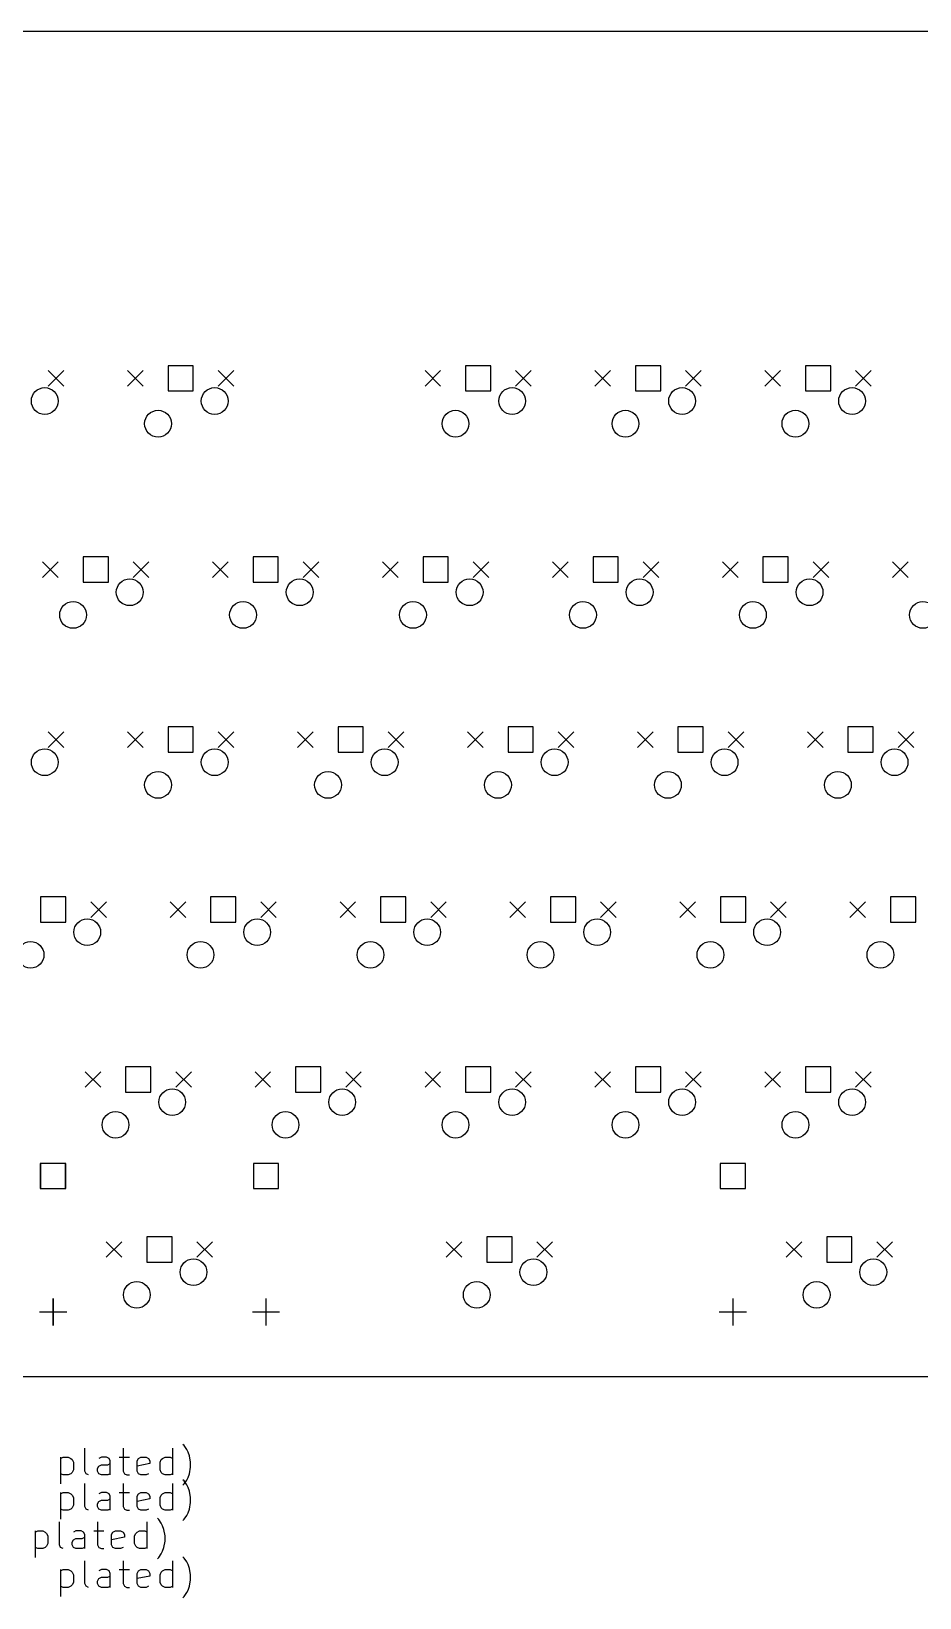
# Model space of a CAD drawing. Extents: x 16 to 378, y -227 to -52.
# Drawn here: x 102.3 to 201.9, y -227.1 to -51.6 of the extents above; entities that cross this region are included whole.
import ezdxf

# ---------------------------------------------------------------- set-up
doc = ezdxf.new("R2010")
doc.units = 0
doc.layers.add('BLACK', color=7, linetype='CONTINUOUS')

msp = doc.modelspace()

# ---------------------------------------------------------------- linework, layer by layer
at = {"layer": 'BLACK', "linetype": 'CONTINUOUS'}
for p, q in [((374.65, -51.6128), (22.225, -51.5938)), ((120.477, -89.0733), (117.648, -89.0733)), ((117.648, -89.0733), (117.648, -91.9017)), ((120.477, -91.9017), (120.477, -89.0733)), ((153.814, -89.0733), (150.986, -89.0733)), ((150.986, -89.0733), (150.986, -91.9017)), ((153.814, -91.9017), (153.814, -89.0733)), ((172.864, -89.0733), (170.036, -89.0733)), ((170.036, -89.0733), (170.036, -91.9017)), ((172.864, -91.9017), (172.864, -89.0733)), ((191.914, -89.0733), (189.086, -89.0733)), ((189.086, -89.0733), (189.086, -91.9017)), ((191.914, -91.9017), (191.914, -89.0733)), ((104.218, -89.6125), (105.968, -91.3625)), ((105.968, -89.6125), (104.218, -91.3625)), ((113.108, -89.6125), (114.858, -91.3625)), ((114.858, -89.6125), (113.108, -91.3625)), ((123.267, -89.6125), (125.017, -91.3625)), ((125.017, -89.6125), (123.267, -91.3625)), ((146.445, -89.6125), (148.195, -91.3625)), ((148.195, -89.6125), (146.445, -91.3625)), ((156.605, -89.6125), (158.355, -91.3625)), ((158.355, -89.6125), (156.605, -91.3625)), ((165.495, -89.6125), (167.245, -91.3625)), ((167.245, -89.6125), (165.495, -91.3625)), ((175.655, -89.6125), (177.405, -91.3625)), ((177.405, -89.6125), (175.655, -91.3625)), ((184.545, -89.6125), (186.295, -91.3625)), ((186.295, -89.6125), (184.545, -91.3625)), ((194.705, -89.6125), (196.455, -91.3625)), ((196.455, -89.6125), (194.705, -91.3625)), ((117.648, -91.9017), (120.477, -91.9017)), ((150.986, -91.9017), (153.814, -91.9017)), ((170.036, -91.9017), (172.864, -91.9017)), ((189.086, -91.9017), (191.914, -91.9017)), ((110.952, -110.505), (108.123, -110.505)), ((108.123, -110.505), (108.123, -113.333)), ((110.952, -113.333), (110.952, -110.505)), ((130.002, -110.505), (127.173, -110.505)), ((127.173, -110.505), (127.173, -113.333)), ((130.002, -113.333), (130.002, -110.505)), ((149.052, -110.505), (146.223, -110.505)), ((146.223, -110.505), (146.223, -113.333)), ((149.052, -113.333), (149.052, -110.505)), ((168.102, -110.505), (165.273, -110.505)), ((165.273, -110.505), (165.273, -113.333)), ((168.102, -113.333), (168.102, -110.505)), ((187.152, -110.505), (184.323, -110.505)), ((184.323, -110.505), (184.323, -113.333)), ((187.152, -113.333), (187.152, -110.505)), ((103.582, -111.044), (105.332, -112.794)), ((105.332, -111.044), (103.582, -112.794)), ((113.742, -111.044), (115.492, -112.794)), ((115.492, -111.044), (113.742, -112.794)), ((122.632, -111.044), (124.382, -112.794)), ((124.382, -111.044), (122.632, -112.794)), ((132.792, -111.044), (134.542, -112.794)), ((134.542, -111.044), (132.792, -112.794)), ((141.683, -111.044), (143.433, -112.794)), ((143.433, -111.044), (141.683, -112.794)), ((151.843, -111.044), (153.593, -112.794)), ((153.593, -111.044), (151.843, -112.794)), ((160.732, -111.044), (162.482, -112.794)), ((162.482, -111.044), (160.732, -112.794)), ((170.892, -111.044), (172.642, -112.794)), ((172.642, -111.044), (170.892, -112.794)), ((179.782, -111.044), (181.532, -112.794)), ((181.532, -111.044), (179.782, -112.794)), ((189.942, -111.044), (191.692, -112.794)), ((191.692, -111.044), (189.942, -112.794)), ((198.832, -111.044), (200.582, -112.794)), ((200.582, -111.044), (198.832, -112.794)), ((108.123, -113.333), (110.952, -113.333)), ((127.173, -113.333), (130.002, -113.333)), ((146.223, -113.333), (149.052, -113.333)), ((165.273, -113.333), (168.102, -113.333)), ((184.323, -113.333), (187.152, -113.333)), ((120.477, -129.555), (117.648, -129.555)), ((117.648, -129.555), (117.648, -132.383)), ((120.477, -132.383), (120.477, -129.555)), ((139.527, -129.555), (136.698, -129.555)), ((136.698, -129.555), (136.698, -132.383)), ((139.527, -132.383), (139.527, -129.555)), ((158.577, -129.555), (155.748, -129.555)), ((155.748, -129.555), (155.748, -132.383)), ((158.577, -132.383), (158.577, -129.555)), ((177.627, -129.555), (174.798, -129.555)), ((174.798, -129.555), (174.798, -132.383)), ((177.627, -132.383), (177.627, -129.555)), ((196.677, -129.555), (193.848, -129.555)), ((193.848, -129.555), (193.848, -132.383)), ((196.677, -132.383), (196.677, -129.555)), ((104.218, -130.094), (105.968, -131.844)), ((105.968, -130.094), (104.218, -131.844)), ((113.108, -130.094), (114.858, -131.844)), ((114.858, -130.094), (113.108, -131.844)), ((123.267, -130.094), (125.017, -131.844)), ((125.017, -130.094), (123.267, -131.844)), ((132.157, -130.094), (133.907, -131.844)), ((133.907, -130.094), (132.157, -131.844)), ((142.317, -130.094), (144.067, -131.844)), ((144.067, -130.094), (142.317, -131.844)), ((151.207, -130.094), (152.957, -131.844)), ((152.957, -130.094), (151.207, -131.844)), ((161.368, -130.094), (163.118, -131.844)), ((163.118, -130.094), (161.368, -131.844)), ((170.257, -130.094), (172.007, -131.844)), ((172.007, -130.094), (170.257, -131.844)), ((180.417, -130.094), (182.167, -131.844)), ((182.167, -130.094), (180.417, -131.844)), ((189.308, -130.094), (191.058, -131.844)), ((191.058, -130.094), (189.308, -131.844)), ((199.468, -130.094), (201.218, -131.844)), ((201.218, -130.094), (199.468, -131.844)), ((117.648, -132.383), (120.477, -132.383)), ((136.698, -132.383), (139.527, -132.383)), ((155.748, -132.383), (158.577, -132.383)), ((174.798, -132.383), (177.627, -132.383)), ((193.848, -132.383), (196.677, -132.383)), ((106.189, -148.605), (103.361, -148.605)), ((103.361, -148.605), (103.361, -151.433)), ((106.189, -151.433), (106.189, -148.605)), ((108.98, -149.144), (110.73, -150.894)), ((110.73, -149.144), (108.98, -150.894)), ((117.87, -149.144), (119.62, -150.894)), ((119.62, -149.144), (117.87, -150.894)), ((125.239, -148.605), (122.411, -148.605)), ((122.411, -148.605), (122.411, -151.433)), ((125.239, -151.433), (125.239, -148.605)), ((128.03, -149.144), (129.78, -150.894)), ((129.78, -149.144), (128.03, -150.894)), ((136.92, -149.144), (138.67, -150.894)), ((138.67, -149.144), (136.92, -150.894)), ((144.289, -148.605), (141.461, -148.605)), ((141.461, -148.605), (141.461, -151.433)), ((144.289, -151.433), (144.289, -148.605)), ((147.08, -149.144), (148.83, -150.894)), ((148.83, -149.144), (147.08, -150.894)), ((155.97, -149.144), (157.72, -150.894)), ((157.72, -149.144), (155.97, -150.894)), ((163.339, -148.605), (160.511, -148.605)), ((160.511, -148.605), (160.511, -151.433)), ((163.339, -151.433), (163.339, -148.605)), ((166.13, -149.144), (167.88, -150.894)), ((167.88, -149.144), (166.13, -150.894)), ((175.02, -149.144), (176.77, -150.894)), ((176.77, -149.144), (175.02, -150.894)), ((182.389, -148.605), (179.561, -148.605)), ((179.561, -148.605), (179.561, -151.433)), ((182.389, -151.433), (182.389, -148.605)), ((185.18, -149.144), (186.93, -150.894)), ((186.93, -149.144), (185.18, -150.894)), ((194.07, -149.144), (195.82, -150.894)), ((195.82, -149.144), (194.07, -150.894)), ((201.439, -148.605), (198.611, -148.605)), ((198.611, -148.605), (198.611, -151.433)), ((201.439, -151.433), (201.439, -148.605)), ((103.361, -151.433), (106.189, -151.433)), ((122.411, -151.433), (125.239, -151.433)), ((141.461, -151.433), (144.289, -151.433)), ((160.511, -151.433), (163.339, -151.433)), ((179.561, -151.433), (182.389, -151.433)), ((198.611, -151.433), (201.439, -151.433)), ((108.345, -168.194), (110.095, -169.944)), ((110.095, -168.194), (108.345, -169.944)), ((115.714, -167.655), (112.886, -167.655)), ((112.886, -167.655), (112.886, -170.483)), ((115.714, -170.483), (115.714, -167.655)), ((118.505, -168.194), (120.255, -169.944)), ((120.255, -168.194), (118.505, -169.944)), ((127.395, -168.194), (129.145, -169.944)), ((129.145, -168.194), (127.395, -169.944)), ((134.764, -167.655), (131.936, -167.655)), ((131.936, -167.655), (131.936, -170.483)), ((134.764, -170.483), (134.764, -167.655)), ((137.555, -168.194), (139.305, -169.944)), ((139.305, -168.194), (137.555, -169.944)), ((146.445, -168.194), (148.195, -169.944)), ((148.195, -168.194), (146.445, -169.944)), ((153.814, -167.655), (150.986, -167.655)), ((150.986, -167.655), (150.986, -170.483)), ((153.814, -170.483), (153.814, -167.655)), ((156.605, -168.194), (158.355, -169.944)), ((158.355, -168.194), (156.605, -169.944)), ((165.495, -168.194), (167.245, -169.944)), ((167.245, -168.194), (165.495, -169.944)), ((172.864, -167.655), (170.036, -167.655)), ((170.036, -167.655), (170.036, -170.483)), ((172.864, -170.483), (172.864, -167.655)), ((175.655, -168.194), (177.405, -169.944)), ((177.405, -168.194), (175.655, -169.944)), ((184.545, -168.194), (186.295, -169.944)), ((186.295, -168.194), (184.545, -169.944)), ((191.914, -167.655), (189.086, -167.655)), ((189.086, -167.655), (189.086, -170.483)), ((191.914, -170.483), (191.914, -167.655)), ((194.705, -168.194), (196.455, -169.944)), ((196.455, -168.194), (194.705, -169.944)), ((112.886, -170.483), (115.714, -170.483)), ((131.936, -170.483), (134.764, -170.483)), ((150.986, -170.483), (153.814, -170.483)), ((170.036, -170.483), (172.864, -170.483)), ((189.086, -170.483), (191.914, -170.483)), ((106.157, -178.465), (103.329, -178.465)), ((103.329, -178.465), (103.329, -181.293)), ((106.195, -178.465), (103.367, -178.465)), ((103.367, -178.465), (103.367, -181.293)), ((106.157, -181.293), (106.157, -178.465)), ((106.195, -181.293), (106.195, -178.465)), ((130.033, -178.465), (127.205, -178.465)), ((127.205, -178.465), (127.205, -181.293)), ((130.033, -181.293), (130.033, -178.465)), ((182.357, -178.465), (179.529, -178.465)), ((179.529, -178.465), (179.529, -181.293)), ((182.357, -181.293), (182.357, -178.465)), ((103.329, -181.293), (106.157, -181.293)), ((103.367, -181.293), (106.195, -181.293)), ((127.205, -181.293), (130.033, -181.293)), ((179.529, -181.293), (182.357, -181.293)), ((110.726, -187.244), (112.476, -188.994)), ((112.476, -187.244), (110.726, -188.994)), ((118.095, -186.705), (115.267, -186.705)), ((115.267, -186.705), (115.267, -189.533)), ((118.095, -189.533), (118.095, -186.705)), ((120.886, -187.244), (122.636, -188.994)), ((122.636, -187.244), (120.886, -188.994)), ((148.826, -187.244), (150.576, -188.994)), ((150.576, -187.244), (148.826, -188.994)), ((156.195, -186.705), (153.367, -186.705)), ((153.367, -186.705), (153.367, -189.533)), ((156.195, -189.533), (156.195, -186.705)), ((158.986, -187.244), (160.736, -188.994)), ((160.736, -187.244), (158.986, -188.994)), ((186.926, -187.244), (188.676, -188.994)), ((188.676, -187.244), (186.926, -188.994)), ((194.295, -186.705), (191.467, -186.705)), ((191.467, -186.705), (191.467, -189.533)), ((194.295, -189.533), (194.295, -186.705)), ((197.086, -187.244), (198.836, -188.994)), ((198.836, -187.244), (197.086, -188.994)), ((115.267, -189.533), (118.095, -189.533)), ((153.367, -189.533), (156.195, -189.533)), ((191.467, -189.533), (194.295, -189.533)), ((104.743, -193.594), (104.743, -196.644)), ((104.781, -193.594), (104.781, -196.644)), ((128.619, -193.594), (128.619, -196.644)), ((180.943, -193.594), (180.943, -196.644)), ((103.218, -195.119), (106.268, -195.119)), ((103.256, -195.119), (106.306, -195.119)), ((127.094, -195.119), (130.144, -195.119)), ((179.418, -195.119), (182.468, -195.119)), ((374.65, -202.406), (22.225, -202.406)), ((108.318, -212.96), (108.318, -210.388)), ((112.604, -210.388), (112.604, -212.96)), ((118.175, -213.388), (118.175, -210.388)), ((119.461, -210.103), (119.318, -209.96)), ((119.746, -210.531), (119.461, -210.103)), ((119.889, -210.817), (119.746, -210.531)), ((105.604, -211.388), (105.604, -214.388)), ((105.604, -211.531), (105.889, -211.388)), ((105.889, -211.388), (106.461, -211.388)), ((106.461, -211.388), (106.746, -211.531)), ((106.746, -211.531), (106.889, -211.674)), ((106.889, -211.674), (107.032, -211.96)), ((107.032, -211.96), (107.032, -212.817)), ((109.746, -212.674), (109.889, -212.388)), ((110.175, -211.388), (109.889, -211.531)), ((109.889, -212.388), (110.175, -212.246)), ((110.746, -211.388), (110.175, -211.388)), ((110.175, -212.246), (110.889, -212.246)), ((111.032, -211.531), (110.746, -211.388)), ((110.889, -212.246), (111.175, -212.103)), ((111.175, -211.817), (111.032, -211.531)), ((111.175, -213.388), (111.175, -211.817)), ((112.175, -211.388), (113.318, -211.388)), ((114.175, -211.817), (114.318, -211.531)), ((114.175, -212.96), (114.175, -211.817)), ((115.604, -212.103), (114.175, -212.388)), ((114.318, -211.531), (114.604, -211.388)), ((114.604, -211.388), (115.175, -211.388)), ((115.175, -211.388), (115.461, -211.531)), ((115.461, -211.531), (115.604, -211.817)), ((115.604, -211.817), (115.604, -212.103)), ((116.746, -211.96), (116.889, -211.674)), ((116.746, -212.817), (116.746, -211.96)), ((116.889, -211.674), (117.032, -211.531)), ((117.032, -211.531), (117.318, -211.388)), ((117.318, -211.388), (117.889, -211.388)), ((117.889, -211.388), (118.175, -211.531)), ((120.032, -211.246), (119.889, -210.817)), ((120.175, -211.96), (120.032, -211.246)), ((120.175, -212.531), (120.175, -211.96)), ((105.889, -213.388), (105.604, -213.246)), ((106.461, -213.388), (105.889, -213.388)), ((106.746, -213.246), (106.461, -213.388)), ((106.889, -213.103), (106.746, -213.246)), ((107.032, -212.817), (106.889, -213.103)), ((108.461, -213.246), (108.318, -212.96)), ((108.746, -213.388), (108.461, -213.246)), ((109.746, -212.96), (109.746, -212.674)), ((109.889, -213.246), (109.746, -212.96)), ((110.175, -213.388), (109.889, -213.246)), ((110.889, -213.388), (110.175, -213.388)), ((111.175, -213.246), (110.889, -213.388)), ((112.604, -212.96), (112.746, -213.246)), ((112.746, -213.246), (113.032, -213.388)), ((113.032, -213.388), (113.318, -213.388)), ((114.318, -213.246), (114.175, -212.96)), ((114.604, -213.388), (114.318, -213.246)), ((115.175, -213.388), (114.604, -213.388)), ((115.461, -213.246), (115.175, -213.388)), ((116.889, -213.103), (116.746, -212.817)), ((117.032, -213.246), (116.889, -213.103)), ((117.318, -213.388), (117.032, -213.246)), ((117.889, -213.388), (117.318, -213.388)), ((118.175, -213.246), (117.889, -213.388)), ((119.461, -214.063), (119.318, -213.92)), ((119.461, -214.388), (119.746, -213.96)), ((119.746, -214.491), (119.461, -214.063)), ((119.746, -213.96), (119.889, -213.674)), ((119.889, -213.674), (120.032, -213.246)), ((120.032, -213.246), (120.175, -212.531)), ((105.604, -215.348), (105.604, -218.348)), ((105.604, -215.491), (105.889, -215.348)), ((105.889, -215.348), (106.461, -215.348)), ((106.461, -215.348), (106.746, -215.491)), ((106.746, -215.491), (106.889, -215.634)), ((106.889, -215.634), (107.032, -215.92)), ((107.032, -215.92), (107.032, -216.777)), ((108.318, -216.92), (108.318, -214.348)), ((110.175, -215.348), (109.889, -215.491)), ((110.746, -215.348), (110.175, -215.348)), ((111.032, -215.491), (110.746, -215.348)), ((111.175, -215.777), (111.032, -215.491)), ((111.175, -217.348), (111.175, -215.777)), ((112.175, -215.348), (113.318, -215.348)), ((112.604, -214.348), (112.604, -216.92)), ((114.175, -215.777), (114.318, -215.491)), ((114.175, -216.92), (114.175, -215.777)), ((114.318, -215.491), (114.604, -215.348)), ((114.604, -215.348), (115.175, -215.348)), ((115.175, -215.348), (115.461, -215.491)), ((115.461, -215.491), (115.604, -215.777)), ((115.604, -215.777), (115.604, -216.063)), ((116.746, -215.92), (116.889, -215.634)), ((116.746, -216.777), (116.746, -215.92)), ((116.889, -215.634), (117.032, -215.491)), ((117.032, -215.491), (117.318, -215.348)), ((117.318, -215.348), (117.889, -215.348)), ((117.889, -215.348), (118.175, -215.491)), ((118.175, -217.348), (118.175, -214.348)), ((119.318, -214.531), (119.461, -214.388)), ((119.889, -214.777), (119.746, -214.491)), ((120.032, -215.206), (119.889, -214.777)), ((120.175, -215.92), (120.032, -215.206)), ((120.175, -216.491), (120.175, -215.92)), ((105.889, -217.348), (105.604, -217.206)), ((106.461, -217.348), (105.889, -217.348)), ((106.746, -217.206), (106.461, -217.348)), ((106.889, -217.063), (106.746, -217.206)), ((107.032, -216.777), (106.889, -217.063)), ((108.461, -217.206), (108.318, -216.92)), ((108.746, -217.348), (108.461, -217.206)), ((109.746, -216.634), (109.889, -216.348)), ((109.746, -216.92), (109.746, -216.634)), ((109.889, -217.206), (109.746, -216.92)), ((109.889, -216.348), (110.175, -216.206)), ((110.175, -217.348), (109.889, -217.206)), ((110.175, -216.206), (110.889, -216.206)), ((110.889, -217.348), (110.175, -217.348)), ((110.889, -216.206), (111.175, -216.063)), ((111.175, -217.206), (110.889, -217.348)), ((112.604, -216.92), (112.746, -217.206)), ((112.746, -217.206), (113.032, -217.348)), ((113.032, -217.348), (113.318, -217.348)), ((115.604, -216.063), (114.175, -216.348)), ((114.318, -217.206), (114.175, -216.92)), ((114.604, -217.348), (114.318, -217.206)), ((115.175, -217.348), (114.604, -217.348)), ((115.461, -217.206), (115.175, -217.348)), ((116.889, -217.063), (116.746, -216.777)), ((117.032, -217.206), (116.889, -217.063)), ((117.318, -217.348), (117.032, -217.206)), ((117.889, -217.348), (117.318, -217.348)), ((118.175, -217.206), (117.889, -217.348)), ((119.746, -217.92), (119.889, -217.634)), ((119.889, -217.634), (120.032, -217.206)), ((120.032, -217.206), (120.175, -216.491)), ((105.461, -221.22), (105.461, -218.648)), ((109.746, -218.648), (109.746, -221.22)), ((115.318, -221.648), (115.318, -218.648)), ((116.604, -218.363), (116.461, -218.22)), ((116.889, -218.791), (116.604, -218.363)), ((117.032, -219.077), (116.889, -218.791)), ((117.175, -219.506), (117.032, -219.077)), ((119.318, -218.491), (119.461, -218.348)), ((119.461, -218.348), (119.746, -217.92)), ((102.746, -219.648), (102.746, -222.648)), ((102.746, -219.791), (103.032, -219.648)), ((103.032, -219.648), (103.604, -219.648)), ((103.604, -219.648), (103.889, -219.791)), ((103.889, -219.791), (104.032, -219.934)), ((104.032, -219.934), (104.175, -220.22)), ((104.175, -221.077), (104.032, -221.363)), ((104.175, -220.22), (104.175, -221.077)), ((106.889, -220.934), (107.032, -220.648)), ((106.889, -221.22), (106.889, -220.934)), ((107.318, -219.648), (107.032, -219.791)), ((107.032, -220.648), (107.318, -220.506)), ((107.889, -219.648), (107.318, -219.648)), ((107.318, -220.506), (108.032, -220.506)), ((108.175, -219.791), (107.889, -219.648)), ((108.032, -220.506), (108.318, -220.363)), ((108.318, -220.077), (108.175, -219.791)), ((108.318, -221.648), (108.318, -220.077)), ((109.318, -219.648), (110.461, -219.648)), ((111.318, -220.077), (111.461, -219.791)), ((111.318, -221.22), (111.318, -220.077)), ((112.746, -220.363), (111.318, -220.648)), ((111.461, -219.791), (111.746, -219.648)), ((111.746, -219.648), (112.318, -219.648)), ((112.318, -219.648), (112.604, -219.791)), ((112.604, -219.791), (112.746, -220.077)), ((112.746, -220.077), (112.746, -220.363)), ((113.889, -220.22), (114.032, -219.934)), ((113.889, -221.077), (113.889, -220.22)), ((114.032, -221.363), (113.889, -221.077)), ((114.032, -219.934), (114.175, -219.791)), ((114.175, -219.791), (114.461, -219.648)), ((114.461, -219.648), (115.032, -219.648)), ((115.032, -219.648), (115.318, -219.791)), ((117.318, -220.22), (117.175, -219.506)), ((117.175, -221.506), (117.318, -220.791)), ((117.318, -220.791), (117.318, -220.22)), ((103.032, -221.648), (102.746, -221.506)), ((103.604, -221.648), (103.032, -221.648)), ((103.889, -221.506), (103.604, -221.648)), ((104.032, -221.363), (103.889, -221.506)), ((105.604, -221.506), (105.461, -221.22)), ((105.889, -221.648), (105.604, -221.506)), ((107.032, -221.506), (106.889, -221.22)), ((107.318, -221.648), (107.032, -221.506)), ((108.032, -221.648), (107.318, -221.648)), ((108.318, -221.506), (108.032, -221.648)), ((109.746, -221.22), (109.889, -221.506)), ((109.889, -221.506), (110.175, -221.648)), ((110.175, -221.648), (110.461, -221.648)), ((111.461, -221.506), (111.318, -221.22)), ((111.746, -221.648), (111.461, -221.506)), ((112.318, -221.648), (111.746, -221.648)), ((112.604, -221.506), (112.318, -221.648)), ((114.175, -221.506), (114.032, -221.363)), ((114.461, -221.648), (114.175, -221.506)), ((115.032, -221.648), (114.461, -221.648)), ((115.318, -221.506), (115.032, -221.648)), ((116.461, -222.791), (116.604, -222.648)), ((116.604, -222.648), (116.889, -222.22)), ((116.889, -222.22), (117.032, -221.934)), ((117.032, -221.934), (117.175, -221.506)), ((119.461, -222.713), (119.318, -222.57)), ((119.746, -223.141), (119.461, -222.713)), ((105.604, -223.998), (105.604, -226.998)), ((105.604, -224.141), (105.889, -223.998)), ((105.889, -223.998), (106.461, -223.998)), ((106.461, -223.998), (106.746, -224.141)), ((106.746, -224.141), (106.889, -224.284)), ((106.889, -224.284), (107.032, -224.57)), ((107.032, -224.57), (107.032, -225.427)), ((108.318, -225.57), (108.318, -222.998)), ((110.175, -223.998), (109.889, -224.141)), ((110.746, -223.998), (110.175, -223.998)), ((111.032, -224.141), (110.746, -223.998)), ((111.175, -224.427), (111.032, -224.141)), ((111.175, -225.998), (111.175, -224.427)), ((112.175, -223.998), (113.318, -223.998)), ((112.604, -222.998), (112.604, -225.57)), ((114.175, -224.427), (114.318, -224.141)), ((114.175, -225.57), (114.175, -224.427)), ((114.318, -224.141), (114.604, -223.998)), ((114.604, -223.998), (115.175, -223.998)), ((115.175, -223.998), (115.461, -224.141)), ((115.461, -224.141), (115.604, -224.427)), ((115.604, -224.427), (115.604, -224.713)), ((116.746, -224.57), (116.889, -224.284)), ((116.746, -225.427), (116.746, -224.57)), ((116.889, -224.284), (117.032, -224.141)), ((117.032, -224.141), (117.318, -223.998)), ((117.318, -223.998), (117.889, -223.998)), ((117.889, -223.998), (118.175, -224.141)), ((118.175, -225.998), (118.175, -222.998)), ((119.889, -223.427), (119.746, -223.141)), ((120.032, -223.856), (119.889, -223.427)), ((120.175, -224.57), (120.032, -223.856)), ((120.175, -225.141), (120.175, -224.57)), ((105.889, -225.998), (105.604, -225.856)), ((106.461, -225.998), (105.889, -225.998)), ((106.746, -225.856), (106.461, -225.998)), ((106.889, -225.713), (106.746, -225.856)), ((107.032, -225.427), (106.889, -225.713)), ((108.461, -225.856), (108.318, -225.57)), ((108.746, -225.998), (108.461, -225.856)), ((109.746, -225.284), (109.889, -224.998)), ((109.746, -225.57), (109.746, -225.284)), ((109.889, -225.856), (109.746, -225.57)), ((109.889, -224.998), (110.175, -224.856)), ((110.175, -225.998), (109.889, -225.856)), ((110.175, -224.856), (110.889, -224.856)), ((110.889, -225.998), (110.175, -225.998)), ((110.889, -224.856), (111.175, -224.713)), ((111.175, -225.856), (110.889, -225.998)), ((112.604, -225.57), (112.746, -225.856)), ((112.746, -225.856), (113.032, -225.998)), ((113.032, -225.998), (113.318, -225.998)), ((115.604, -224.713), (114.175, -224.998)), ((114.318, -225.856), (114.175, -225.57)), ((114.604, -225.998), (114.318, -225.856)), ((115.175, -225.998), (114.604, -225.998)), ((115.461, -225.856), (115.175, -225.998)), ((116.889, -225.713), (116.746, -225.427)), ((117.032, -225.856), (116.889, -225.713)), ((117.318, -225.998), (117.032, -225.856)), ((117.889, -225.998), (117.318, -225.998)), ((118.175, -225.856), (117.889, -225.998)), ((119.746, -226.57), (119.889, -226.284)), ((119.889, -226.284), (120.032, -225.856)), ((120.032, -225.856), (120.175, -225.141)), ((119.318, -227.141), (119.461, -226.998)), ((119.461, -226.998), (119.746, -226.57))]:
    msp.add_line(p, q, dxfattribs=at)
at = {"layer": 'BLACK'}
for centre in [(103.822, -93.0275), (122.872, -93.0275), (156.21, -93.0275), (175.26, -93.0275), (194.31, -93.0275), (116.522, -95.5675), (149.86, -95.5675), (168.91, -95.5675), (187.96, -95.5675), (113.347, -114.459), (132.398, -114.459), (151.447, -114.459), (170.498, -114.459), (189.547, -114.459), (106.997, -116.999), (126.047, -116.999), (145.097, -116.999), (164.147, -116.999), (183.197, -116.999), (202.248, -116.999), (103.822, -133.509), (122.872, -133.509), (141.922, -133.509), (160.972, -133.509), (180.022, -133.509), (199.072, -133.509), (116.522, -136.049), (135.572, -136.049), (154.623, -136.049), (173.672, -136.049), (192.722, -136.049), (108.585, -152.559), (127.635, -152.559), (146.685, -152.559), (165.735, -152.559), (184.785, -152.559), (102.235, -155.099), (121.285, -155.099), (140.335, -155.099), (159.385, -155.099), (178.435, -155.099), (197.485, -155.099), (118.11, -171.609), (137.16, -171.609), (156.21, -171.609), (175.26, -171.609), (194.31, -171.609), (111.76, -174.149), (130.81, -174.149), (149.86, -174.149), (168.91, -174.149), (187.96, -174.149), (120.491, -190.659), (158.591, -190.659), (196.691, -190.659), (114.141, -193.199), (152.241, -193.199), (190.341, -193.199)]:
    msp.add_circle(centre, 1.5, dxfattribs=at)

doc.saveas('drawing.dxf')
